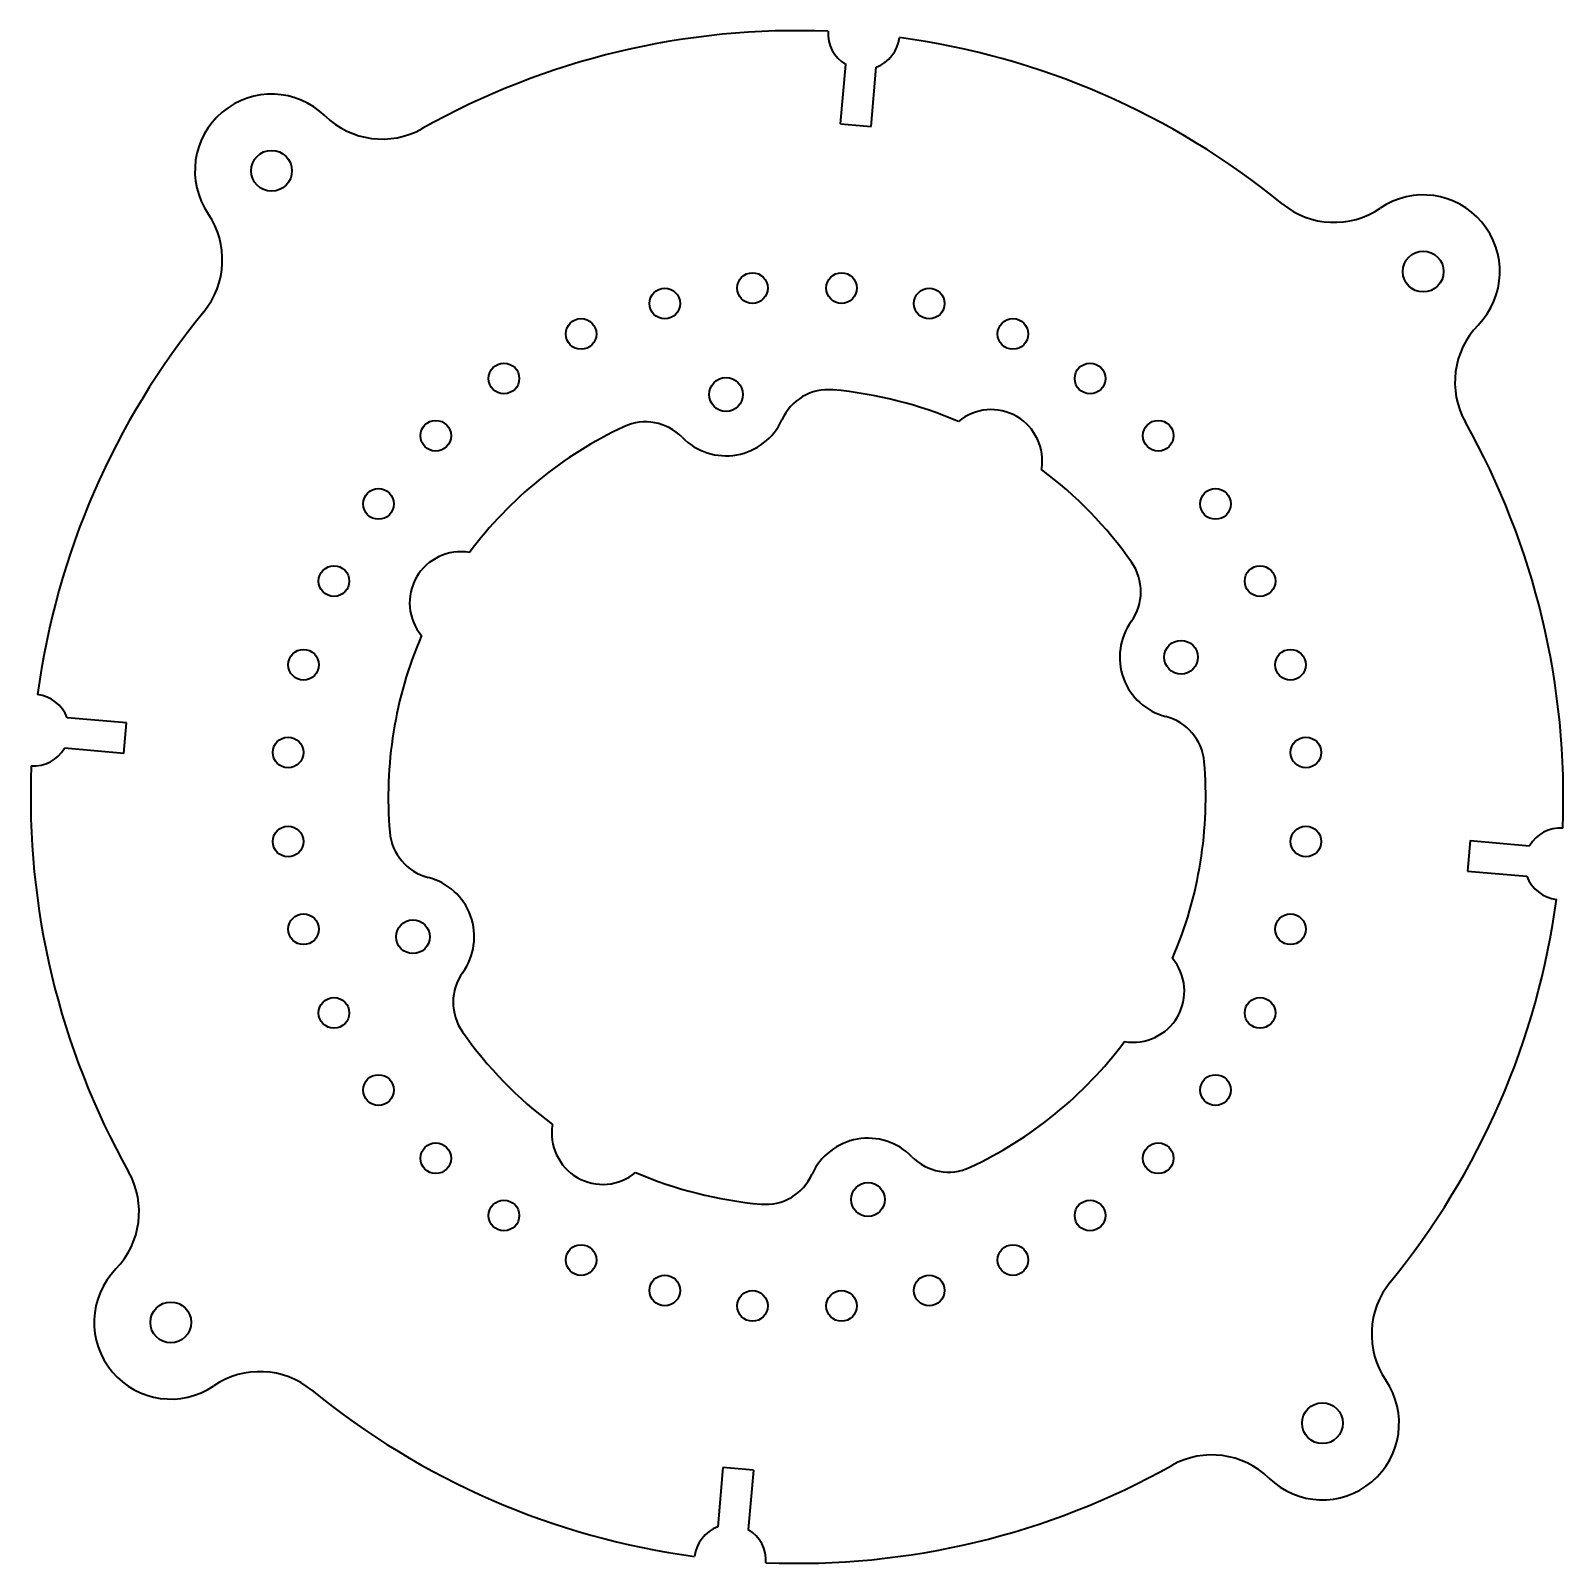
# Model space of a CAD drawing. Extents: x 30 to 180, y 74 to 224.
import ezdxf

# ---------------------------------------------------------------- set-up
doc = ezdxf.new("R2010")
doc.units = 0

msp = doc.modelspace()

# ---------------------------------------------------------------- linework, layer by layer
at = {"color": 7, "lineweight": 35, "ltscale": 0.145943}
for p, q in [((109.257988, 214.379578), (109.766777, 220.195099)), ((112.246574, 214.118118), (112.755363, 219.933624)), ((39.381882, 155.746567), (33.566376, 156.255356)), ((39.120415, 152.75798), (33.304909, 153.266785)), ((170.879578, 144.24202), (176.695099, 143.733215)), ((170.618118, 141.253433), (176.433624, 140.744644)), ((97.753426, 82.881882), (97.244637, 77.066376)), ((100.742012, 82.620415), (100.233223, 76.804909))]:
    msp.add_line(p, q, dxfattribs=at)
at = {"color": 7, "lineweight": 35, "ltscale": 0.075}
for p, q in [((109.257988, 214.379578), (112.246574, 214.118118)), ((39.120415, 152.75798), (39.381882, 155.746567)), ((170.879578, 144.24202), (170.618118, 141.253433)), ((100.742012, 82.620415), (97.753426, 82.881882))]:
    msp.add_line(p, q, dxfattribs=at)
at = {"color": 7, "lineweight": 35}
for centre, radius in [((53.576992, 209.783554), 2), ((166.283554, 199.923004), 2), ((100.642212, 198.309738), 1.5), ((109.357788, 198.309738), 1.5), ((92.059052, 196.796295), 1.5), ((117.940948, 196.796295), 1.5), ((83.869087, 193.815384), 1.5), ((126.130913, 193.815384), 1.5), ((76.321182, 189.457611), 1.5), ((133.678818, 189.457611), 1.5), ((98.05407, 187.892303), 1.65), ((69.644661, 183.855347), 1.5), ((140.355347, 183.855347), 1.5), ((64.042397, 177.178818), 1.5), ((145.957611, 177.178818), 1.5), ((59.684612, 169.63092), 1.5), ((150.315384, 169.63092), 1.5), ((142.587708, 162.180801), 1.65), ((56.703709, 161.440948), 1.5), ((153.296295, 161.440948), 1.5), ((55.190266, 152.857788), 1.5), ((154.809738, 152.857788), 1.5), ((55.190266, 144.142212), 1.5), ((154.809738, 144.142212), 1.5), ((56.703709, 135.559052), 1.5), ((153.296295, 135.559052), 1.5), ((67.412292, 134.819199), 1.65), ((59.684612, 127.369087), 1.5), ((150.315384, 127.369087), 1.5), ((64.042397, 119.821182), 1.5), ((145.957611, 119.821182), 1.5), ((69.644661, 113.144661), 1.5), ((140.355347, 113.144661), 1.5), ((111.94593, 109.107689), 1.65), ((76.321182, 107.542397), 1.5), ((133.678818, 107.542397), 1.5), ((83.869087, 103.184616), 1.5), ((126.130913, 103.184616), 1.5), ((92.059052, 100.203705), 1.5), ((117.940948, 100.203705), 1.5), ((43.716446, 97.076996), 2), ((100.642212, 98.690262), 1.5), ((109.357788, 98.690262), 1.5), ((156.423004, 87.216446), 2)]:
    msp.add_circle(centre, radius, dxfattribs=at)
for centre, radius, start, end in [((105, 148.5), 75, 87.674043, 119.291918), ((111.536682, 223.2146), 3.5, 176.337029, 239.623066), ((111.536682, 223.2146), 3.5, 290.376931, 353.662977), ((105, 148.5), 75, 50.708083, 82.325957), ((53.576992, 209.783554), 7.5, 45.756585, 214.243422), ((64.391464, 220.887482), 8, 225.75658, 299.291919), ((166.283554, 199.923004), 7.5, 315.756586, 124.243409), ((40.763847, 201.061554), 8, 320.708083, 34.243416), ((157.561554, 212.736145), 8, 230.708084, 304.243414), ((105, 148.5), 75, 140.708085, 172.32596), ((177.387482, 189.108536), 8, 135.75658, 209.291917), ((108.078903, 183.364319), 5, 84.953244, 155.692345), ((105, 148.5), 40, 66.738461, 84.953244), ((124, 181.408966), 5, 350.165732, 129.834274), ((105, 148.5), 40, 115.046764, 143.261538), ((90.18248, 180.208694), 5, 44.307649, 115.046764), ((98.05407, 187.892303), 6, 224.307651, 335.692351), ((105, 148.5), 75, 357.674046, 29.291915), ((105, 148.5), 40, 35.046759, 53.261535), ((72.091034, 167.5), 5, 80.165732, 219.834273), ((133.653931, 168.598572), 5, 324.307651, 35.046759), ((142.587708, 162.180801), 6, 144.307649, 255.692349), ((105, 148.5), 40, 156.738457, 184.953248), ((30.2854, 155.036682), 3.5, 20.376934, 83.66298), ((139.869293, 151.522003), 5, 4.953242, 75.692348), ((30.2854, 155.036682), 3.5, 266.337022, 329.623068), ((105, 148.5), 75, 177.674052, 209.291917), ((105, 148.5), 40, 336.738462, 4.953242), ((70.130707, 145.477997), 5, 184.953248, 255.692349), ((179.7146, 141.963318), 3.5, 86.33702, 149.623067), ((67.412292, 134.819199), 6, 324.307651, 75.692348), ((179.7146, 141.963318), 3.5, 200.376935, 263.662975), ((105, 148.5), 75, 320.708083, 352.325955), ((137.908966, 129.5), 5, 260.165734, 39.834268), ((76.346069, 128.401428), 5, 144.307649, 215.046761), ((105, 148.5), 40, 215.046761, 233.261537), ((105, 148.5), 40, 295.046759, 323.261536), ((86, 115.591034), 5, 170.165735, 309.834269), ((111.94593, 109.107689), 6, 44.307649, 155.692345), ((119.81752, 116.791306), 5, 224.307651, 295.046759), ((32.612518, 107.891464), 8, 315.756586, 29.291915), ((105, 148.5), 40, 246.738463, 264.953239), ((101.921097, 113.635681), 5, 264.953239, 335.692351), ((43.716446, 97.076996), 7.5, 135.75658, 304.243414), ((169.236145, 95.938446), 8, 140.708085, 214.243422), ((52.43845, 84.263847), 8, 50.708083, 124.243409), ((105, 148.5), 75, 230.708084, 262.325952), ((156.423004, 87.216446), 7.5, 225.75658, 34.243416), ((145.608536, 76.112518), 8, 45.756585, 119.291918), ((105, 148.5), 75, 267.674045, 299.291919), ((98.463318, 73.7854), 3.5, 110.376936, 173.662983), ((98.463318, 73.7854), 3.5, 356.337023, 59.623071)]:
    msp.add_arc(centre, radius, start, end, dxfattribs=at)

doc.saveas('drawing.dxf')
